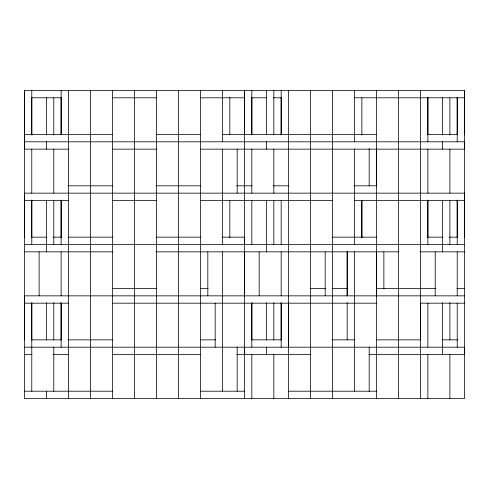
<?xml version="1.0" encoding="UTF-8"?>
<svg xmlns="http://www.w3.org/2000/svg" width="489" height="489" viewBox="0 0 489 489"><rect width="100%" height="100%" fill="white"/><g stroke="black" fill="none" stroke-linecap="round" stroke-linejoin="round"><path stroke-width="0.73" d="M24.45 339.855L24.45 295.845L464.55 295.845M24.45 237.165L24.45 193.155L464.55 193.155L464.55 237.165M24.45 90.465L24.45 398.535L464.55 398.535L464.55 90.465L24.45 90.465L24.45 149.145L68.46 149.145M31.785 339.855L31.785 302.673M31.785 237.165L31.785 199.983M31.785 134.475L31.785 90.465M61.125 339.855L61.125 302.673M61.125 237.165L61.125 199.983M61.125 134.475L61.125 90.465M68.46 90.465L68.46 398.535M244.5 354.525L244.5 90.465L244.5 134.475M244.5 295.845L244.5 251.835M244.5 244.5L244.5 237.165L222.495 237.165M251.835 339.855L251.835 302.673M251.835 134.475L251.835 90.465M281.175 339.855L281.175 302.673M281.175 134.475L281.175 90.465M288.51 347.19L288.51 303.18M288.51 90.465L288.51 398.535M376.53 295.845L376.53 251.835M376.53 186.327L376.53 149.145M427.875 237.165L427.875 199.983M427.875 134.475L427.875 97.293M442.545 302.673L442.545 354.525M457.215 237.165L457.215 199.983M457.215 134.475L457.215 97.293M464.55 134.475L464.55 90.465M31.278 97.8L61.632 97.8M112.47 97.8L156.48 97.8M200.49 97.8L244.5 97.8M251.328 97.8L266.505 97.8M273.333 97.8L281.682 97.8M354.525 97.8L464.55 97.8M24.45 134.475L112.47 134.475M156.48 134.475L200.49 134.475M222.495 134.475L376.53 134.475M427.368 134.475L457.722 134.475M24.45 141.81L464.55 141.81L464.55 149.145L200.49 149.145M112.47 149.145L156.48 149.145M68.46 185.82L112.47 185.82M156.48 185.82L200.49 185.82M236.914 185.82L252.086 185.82M273.333 185.82L288.51 185.82M354.018 185.82L376.53 185.82M24.45 200.49L68.46 200.49M112.47 200.49L156.48 200.49M200.49 200.49L332.52 200.49M354.525 200.49L464.55 200.49M31.278 237.165L46.455 237.165M53.283 237.165L61.632 237.165M68.46 237.165L112.47 237.165M156.48 237.165L200.49 237.165M332.52 237.165L376.53 237.165M427.368 237.165L442.545 237.165M449.373 237.165L457.722 237.165M24.45 244.5L464.55 244.5M24.45 251.835L112.47 251.835M156.48 251.835L398.535 251.835M420.54 251.835L464.55 251.835M112.47 288.51L156.48 288.51M200.49 288.51L208.076 288.51M310.515 288.51L325.692 288.51M332.52 288.51L347.697 288.51M376.53 288.51L435.717 288.51M456.964 288.51L464.55 288.51M24.45 303.18L68.46 303.18M112.47 303.18L376.53 303.18M464.55 303.18L420.54 303.18L420.54 398.535M31.278 339.855L61.632 339.855M68.46 339.855L112.47 339.855M200.49 339.855L215.667 339.855M251.328 339.855L281.682 339.855M332.52 339.855L354.525 339.855M376.53 339.855L420.54 339.855L420.54 90.465M442.545 339.855L457.722 339.855M24.45 347.19L464.55 347.19L464.55 354.525L368.944 354.525M24.45 354.525L32.036 354.525M53.283 354.525L68.46 354.525M112.47 354.525L200.49 354.525M236.914 354.525L310.515 354.525M24.45 391.2L112.47 391.2M200.49 391.2L244.5 391.2M288.51 391.2L376.53 391.2M457.215 97.8L457.215 141.81M457.215 200.49L457.215 244.5M457.215 251.835L457.215 295.845M457.215 303.18L457.215 347.19M449.88 97.8L449.88 134.982M449.88 149.145L449.88 193.155M449.88 200.49L449.88 244.5M449.88 302.673L449.88 339.855M449.88 354.525L449.88 398.535M442.545 97.8L442.545 134.982M442.545 141.81L442.545 149.145M442.545 200.49L442.545 251.835M435.21 251.835L435.21 295.845M427.875 97.8L427.875 141.81M427.875 149.145L427.875 193.155M427.875 200.49L427.875 244.5M427.875 303.18L427.875 347.19M427.875 354.525L427.875 398.535M398.535 90.465L398.535 398.535M383.865 251.835L383.865 289.017M376.53 90.465L376.53 398.535M369.195 148.638L369.195 185.82M369.195 347.19L369.195 391.707M361.86 97.8L361.86 134.982M354.525 90.465L354.525 141.81M354.525 149.145L354.525 244.5M354.525 251.835L354.525 391.2M347.19 302.673L347.19 339.855M332.52 90.465L332.52 398.535M325.185 251.835L325.185 295.845M310.515 90.465L310.515 398.535M281.175 97.8L281.175 134.982M281.175 200.49L281.175 244.5M281.175 251.835L281.175 295.845M281.175 303.18L281.175 347.19M273.84 90.465L273.84 134.475M273.84 149.145L273.84 193.155M273.84 200.49L273.84 244.5M273.84 302.673L273.84 339.855M273.84 354.525L273.84 398.535M266.505 90.465L266.505 134.475M266.505 141.81L266.505 149.145M266.505 200.49L266.505 251.835M266.505 302.673L266.505 339.855M266.505 347.19L266.505 354.525M259.17 251.835L259.17 295.845M251.835 97.8L251.835 134.982M251.835 149.145L251.835 193.155M251.835 200.49L251.835 244.5M251.835 303.18L251.835 347.19M251.835 354.525L251.835 398.535M244.5 347.19L244.5 398.535M237.165 149.145L237.165 193.155M237.165 347.19L237.165 391.2M229.83 97.293L229.83 134.475M229.83 200.49L229.83 237.672M222.495 90.465L222.495 141.81M222.495 149.145L222.495 244.5M222.495 251.835L222.495 391.2M215.16 303.18L215.16 347.19M207.825 251.835L207.825 295.845M200.49 90.465L200.49 398.535M178.485 90.465L178.485 398.535M156.48 90.465L156.48 398.535M134.475 90.465L134.475 398.535M112.47 90.465L112.47 398.535M90.465 90.465L90.465 398.535M61.125 97.8L61.125 134.982M61.125 200.49L61.125 244.5M61.125 251.835L61.125 295.845M61.125 303.18L61.125 347.19M53.79 97.8L53.79 134.982M53.79 149.145L53.79 193.155M53.79 200.49L53.79 244.5M53.79 302.673L53.79 339.855M53.79 347.19L53.79 391.2M46.455 97.8L46.455 134.982M46.455 141.81L46.455 149.145M46.455 200.49L46.455 251.835M46.455 302.673L46.455 339.855M46.455 391.2L46.455 398.535M39.12 251.835L39.12 295.845M31.785 97.8L31.785 134.982M31.785 149.145L31.785 193.155M31.785 200.49L31.785 244.5M31.785 303.18L31.785 391.2M347.19 251.835L347.19 295.845L347.19 251.835M361.86 200.49L361.86 237.672L361.86 200.49"/></g></svg>
